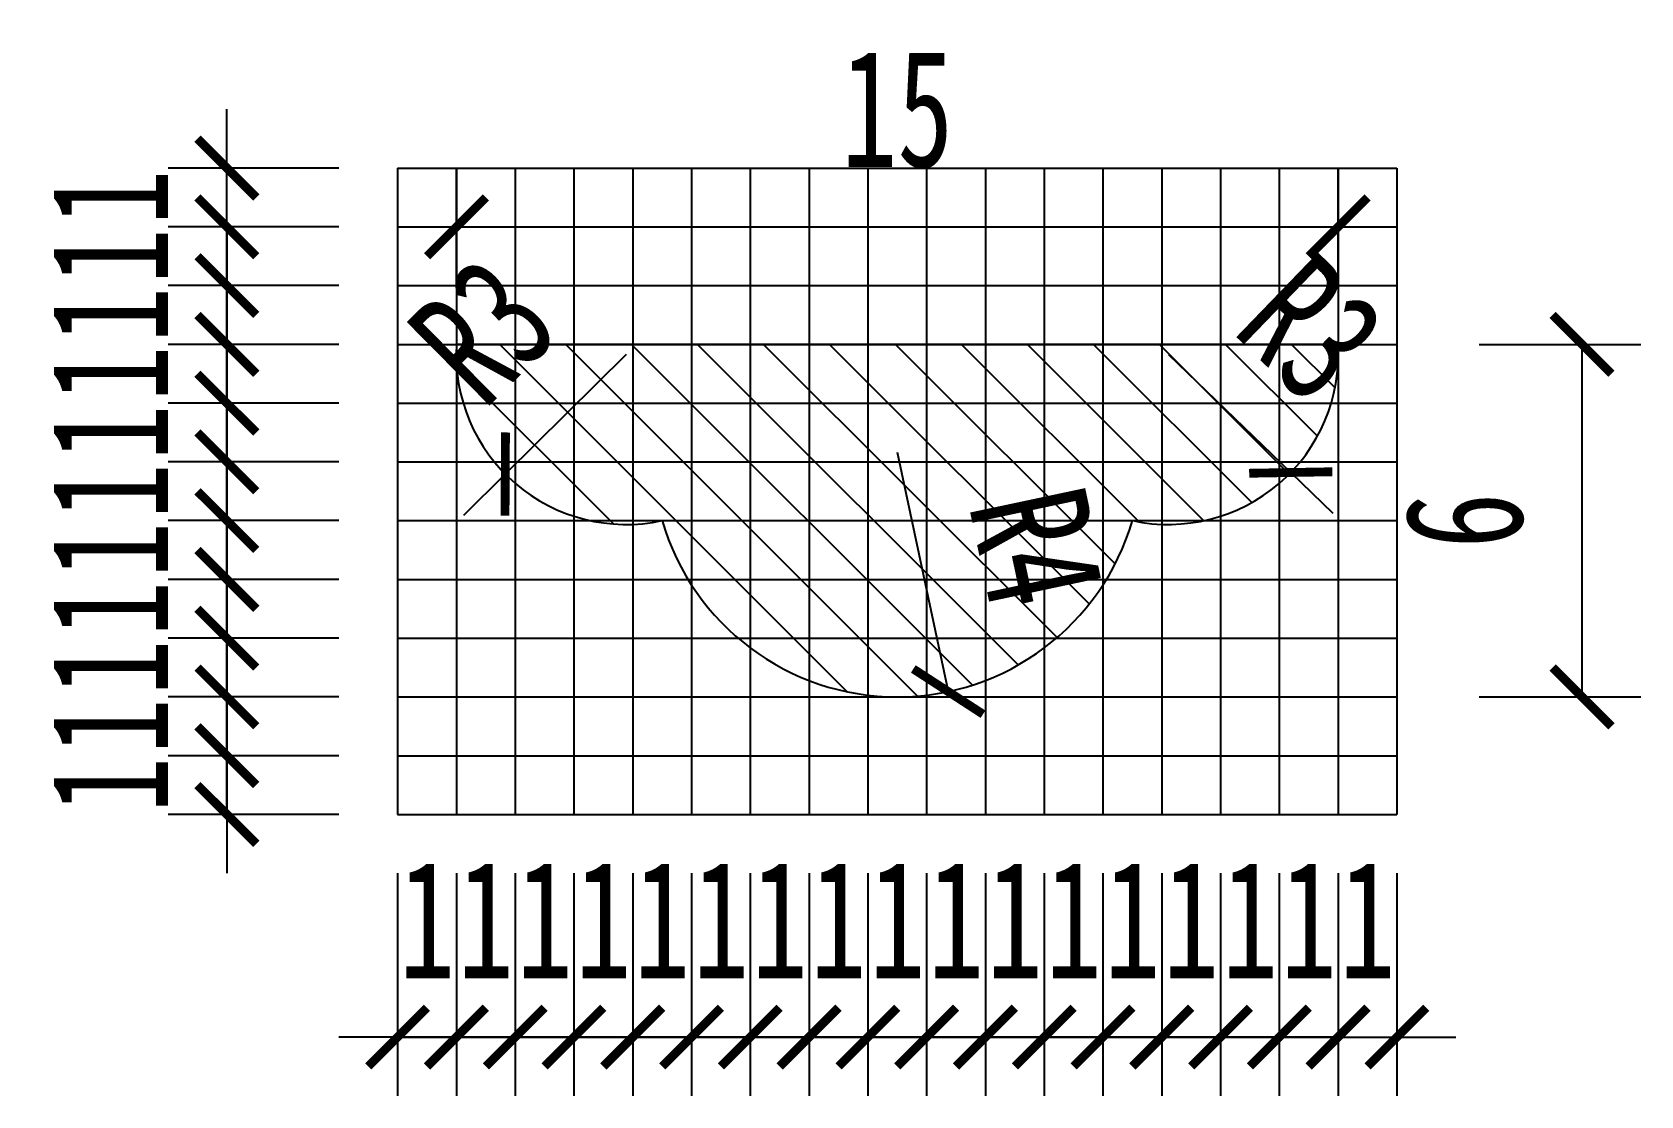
# Model space of a CAD drawing. Header units: millimetres. Extents: x 161920 to 181521, y -136232 to -127655.
# Drawn here: x 169614.11 to 169641.48, y -136220.66 to -136202.55 of the extents above; entities that cross this region are included whole.
import ezdxf

# ---------------------------------------------------------------- set-up
doc = ezdxf.new("R2010")
doc.units = ezdxf.units.MM
doc.header["$LTSCALE"] = 10
doc.header["$PDMODE"] = 3
doc.layers.add('4-Wide(立面宽线)', color=4, linetype='Continuous')
doc.layers.add('P-完成面', color=3, linetype='Continuous')
doc.styles.add('DIM', font='SimSun.ttf', dxfattribs={"width": 0.7})
doc.dimstyles.new('1', dxfattribs={"dimtxt": 2, "dimasz": 1, "dimexe": 1, "dimexo": 1, "dimgap": 1, "dimtad": 1, "dimdec": 0, "dimzin": 0, "dimdsep": 46, "dimtxsty": 'DIM', "dimblk": 'ARCHTICK', "dimcen": 0, "dimclrd": 5, "dimclre": 5, "dimclrt": 35, "dimadec": 0, "dimazin": 0, "dimtfac": 0.5, "dimtdec": 0, "dimtix": 1, "dimtmove": 2, "dimatfit": 2, "dimldrblk": 'A', "dimfxl": 0, "dimtolj": 1, "dimtzin": 0, "dimlwd": -1, "dimlwe": -1, "dimarcsym": 0})

# ---------------------------------------------------------------- blocks, each defined once
blk = doc.blocks.new('_ArchTick')
at = {"color": 0, "linetype": 'ByBlock', "const_width": 0.15}
blk.add_lwpolyline([(-0.5, -0.5), (0.5, 0.5)], dxfattribs=at)
blk = doc.blocks.new('*D409')
at = {"layer": '4-Wide(立面宽线)', "color": 5, "ltscale": 0.15}
for p, q in [((169620.332, -136216.867), (169620.332, -136220.656)), ((169621.332, -136216.867), (169621.332, -136220.656)), ((169620.332, -136219.656), (169619.332, -136219.656)), ((169620.332, -136219.656), (169621.332, -136219.656)), ((169621.332, -136219.656), (169622.332, -136219.656))]:
    blk.add_line(p, q, dxfattribs=at)
at = {"layer": 'Defpoints', "color": 0, "ltscale": 0.15}
for p in [(169620.332, -136215.867), (169621.332, -136215.867), (169621.332, -136219.656)]:
    blk.add_point(p, dxfattribs=at)
at = {"layer": '4-Wide(立面宽线)', "color": 5, "ltscale": 0.15}
blk.add_blockref('_ArchTick', (169620.332, -136219.656), dxfattribs=at)
at = {"layer": '4-Wide(立面宽线)', "color": 5, "ltscale": 0.15, "rotation": 180}
blk.add_blockref('_ArchTick', (169621.332, -136219.656), dxfattribs=at)
at = {"layer": '4-Wide(立面宽线)', "color": 35, "ltscale": 0.15, "insert": (169620.832, -136217.656), "char_height": 2, "attachment_point": 5, "style": 'DIM'}
blk.add_mtext('\\A1;1', dxfattribs=at)
blk = doc.blocks.new('A')
for p, q in [((-1.435, 1.148), (-1.09, 1.437)), ((-1.09, 1.437), (0, 0)), ((-1.435, 1.148), (-0.369, 0)), ((-0.369, 0), (-2.127, 0)), ((-1.435, -1.148), (-0.369, 0)), ((-1.09, -1.437), (0, 0)), ((-1.435, -1.148), (-1.09, -1.437))]:
    blk.add_line(p, q)
for points in [[(-1.435, 1.148), (-1.09, 1.437), (-0.369, 0), (0, 0)], [(-1.435, -1.148), (-1.09, -1.437), (-0.369, 0), (0, 0)]]:
    blk.add_solid(points)
blk = doc.blocks.new('*D410')
at = {"layer": '4-Wide(立面宽线)', "color": 5, "ltscale": 0.15}
for p, q in [((169621.332, -136216.867), (169621.332, -136220.656)), ((169622.332, -136216.867), (169622.332, -136220.656)), ((169621.332, -136219.656), (169620.332, -136219.656)), ((169621.332, -136219.656), (169622.332, -136219.656)), ((169622.332, -136219.656), (169623.332, -136219.656))]:
    blk.add_line(p, q, dxfattribs=at)
at = {"layer": 'Defpoints', "color": 0, "ltscale": 0.15}
for p in [(169621.332, -136215.867), (169622.332, -136215.867), (169622.332, -136219.656)]:
    blk.add_point(p, dxfattribs=at)
at = {"layer": '4-Wide(立面宽线)', "color": 5, "ltscale": 0.15}
blk.add_blockref('_ArchTick', (169621.332, -136219.656), dxfattribs=at)
at = {"layer": '4-Wide(立面宽线)', "color": 5, "ltscale": 0.15, "rotation": 180}
blk.add_blockref('_ArchTick', (169622.332, -136219.656), dxfattribs=at)
at = {"layer": '4-Wide(立面宽线)', "color": 35, "ltscale": 0.15, "insert": (169621.832, -136217.656), "char_height": 2, "attachment_point": 5, "style": 'DIM'}
blk.add_mtext('\\A1;1', dxfattribs=at)
blk = doc.blocks.new('*D411')
at = {"layer": '4-Wide(立面宽线)', "color": 5, "ltscale": 0.15}
for p, q in [((169622.332, -136216.867), (169622.332, -136220.656)), ((169623.332, -136216.867), (169623.332, -136220.656)), ((169622.332, -136219.656), (169621.332, -136219.656)), ((169622.332, -136219.656), (169623.332, -136219.656)), ((169623.332, -136219.656), (169624.332, -136219.656))]:
    blk.add_line(p, q, dxfattribs=at)
at = {"layer": 'Defpoints', "color": 0, "ltscale": 0.15}
for p in [(169622.332, -136215.867), (169623.332, -136215.867), (169623.332, -136219.656)]:
    blk.add_point(p, dxfattribs=at)
at = {"layer": '4-Wide(立面宽线)', "color": 5, "ltscale": 0.15}
blk.add_blockref('_ArchTick', (169622.332, -136219.656), dxfattribs=at)
at = {"layer": '4-Wide(立面宽线)', "color": 5, "ltscale": 0.15, "rotation": 180}
blk.add_blockref('_ArchTick', (169623.332, -136219.656), dxfattribs=at)
at = {"layer": '4-Wide(立面宽线)', "color": 35, "ltscale": 0.15, "insert": (169622.832, -136217.656), "char_height": 2, "attachment_point": 5, "style": 'DIM'}
blk.add_mtext('\\A1;1', dxfattribs=at)
blk = doc.blocks.new('*D412')
at = {"layer": '4-Wide(立面宽线)', "color": 5, "ltscale": 0.15}
for p, q in [((169623.332, -136216.867), (169623.332, -136220.656)), ((169624.332, -136216.867), (169624.332, -136220.656)), ((169623.332, -136219.656), (169622.332, -136219.656)), ((169623.332, -136219.656), (169624.332, -136219.656)), ((169624.332, -136219.656), (169625.332, -136219.656))]:
    blk.add_line(p, q, dxfattribs=at)
at = {"layer": 'Defpoints', "color": 0, "ltscale": 0.15}
for p in [(169623.332, -136215.867), (169624.332, -136215.867), (169624.332, -136219.656)]:
    blk.add_point(p, dxfattribs=at)
at = {"layer": '4-Wide(立面宽线)', "color": 5, "ltscale": 0.15}
blk.add_blockref('_ArchTick', (169623.332, -136219.656), dxfattribs=at)
at = {"layer": '4-Wide(立面宽线)', "color": 5, "ltscale": 0.15, "rotation": 180}
blk.add_blockref('_ArchTick', (169624.332, -136219.656), dxfattribs=at)
at = {"layer": '4-Wide(立面宽线)', "color": 35, "ltscale": 0.15, "insert": (169623.832, -136217.656), "char_height": 2, "attachment_point": 5, "style": 'DIM'}
blk.add_mtext('\\A1;1', dxfattribs=at)
blk = doc.blocks.new('*D413')
at = {"layer": '4-Wide(立面宽线)', "color": 5, "ltscale": 0.15}
for p, q in [((169624.332, -136216.867), (169624.332, -136220.656)), ((169625.332, -136216.867), (169625.332, -136220.656)), ((169624.332, -136219.656), (169623.332, -136219.656)), ((169624.332, -136219.656), (169625.332, -136219.656)), ((169625.332, -136219.656), (169626.332, -136219.656))]:
    blk.add_line(p, q, dxfattribs=at)
at = {"layer": 'Defpoints', "color": 0, "ltscale": 0.15}
for p in [(169624.332, -136215.867), (169625.332, -136215.867), (169625.332, -136219.656)]:
    blk.add_point(p, dxfattribs=at)
at = {"layer": '4-Wide(立面宽线)', "color": 5, "ltscale": 0.15}
blk.add_blockref('_ArchTick', (169624.332, -136219.656), dxfattribs=at)
at = {"layer": '4-Wide(立面宽线)', "color": 5, "ltscale": 0.15, "rotation": 180}
blk.add_blockref('_ArchTick', (169625.332, -136219.656), dxfattribs=at)
at = {"layer": '4-Wide(立面宽线)', "color": 35, "ltscale": 0.15, "insert": (169624.832, -136217.656), "char_height": 2, "attachment_point": 5, "style": 'DIM'}
blk.add_mtext('\\A1;1', dxfattribs=at)
blk = doc.blocks.new('*D414')
at = {"layer": '4-Wide(立面宽线)', "color": 5, "ltscale": 0.15}
for p, q in [((169625.332, -136216.867), (169625.332, -136220.656)), ((169626.332, -136216.867), (169626.332, -136220.656)), ((169625.332, -136219.656), (169624.332, -136219.656)), ((169625.332, -136219.656), (169626.332, -136219.656)), ((169626.332, -136219.656), (169627.332, -136219.656))]:
    blk.add_line(p, q, dxfattribs=at)
at = {"layer": 'Defpoints', "color": 0, "ltscale": 0.15}
for p in [(169625.332, -136215.867), (169626.332, -136215.867), (169626.332, -136219.656)]:
    blk.add_point(p, dxfattribs=at)
at = {"layer": '4-Wide(立面宽线)', "color": 5, "ltscale": 0.15}
blk.add_blockref('_ArchTick', (169625.332, -136219.656), dxfattribs=at)
at = {"layer": '4-Wide(立面宽线)', "color": 5, "ltscale": 0.15, "rotation": 180}
blk.add_blockref('_ArchTick', (169626.332, -136219.656), dxfattribs=at)
at = {"layer": '4-Wide(立面宽线)', "color": 35, "ltscale": 0.15, "insert": (169625.832, -136217.656), "char_height": 2, "attachment_point": 5, "style": 'DIM'}
blk.add_mtext('\\A1;1', dxfattribs=at)
blk = doc.blocks.new('*D415')
at = {"layer": '4-Wide(立面宽线)', "color": 5, "ltscale": 0.15}
for p, q in [((169626.332, -136216.867), (169626.332, -136220.656)), ((169627.332, -136216.867), (169627.332, -136220.656)), ((169626.332, -136219.656), (169625.332, -136219.656)), ((169626.332, -136219.656), (169627.332, -136219.656)), ((169627.332, -136219.656), (169628.332, -136219.656))]:
    blk.add_line(p, q, dxfattribs=at)
at = {"layer": 'Defpoints', "color": 0, "ltscale": 0.15}
for p in [(169626.332, -136215.867), (169627.332, -136215.867), (169627.332, -136219.656)]:
    blk.add_point(p, dxfattribs=at)
at = {"layer": '4-Wide(立面宽线)', "color": 5, "ltscale": 0.15}
blk.add_blockref('_ArchTick', (169626.332, -136219.656), dxfattribs=at)
at = {"layer": '4-Wide(立面宽线)', "color": 5, "ltscale": 0.15, "rotation": 180}
blk.add_blockref('_ArchTick', (169627.332, -136219.656), dxfattribs=at)
at = {"layer": '4-Wide(立面宽线)', "color": 35, "ltscale": 0.15, "insert": (169626.832, -136217.656), "char_height": 2, "attachment_point": 5, "style": 'DIM'}
blk.add_mtext('\\A1;1', dxfattribs=at)
blk = doc.blocks.new('*D416')
at = {"layer": '4-Wide(立面宽线)', "color": 5, "ltscale": 0.15}
for p, q in [((169627.332, -136216.867), (169627.332, -136220.656)), ((169628.332, -136216.867), (169628.332, -136220.656)), ((169627.332, -136219.656), (169626.332, -136219.656)), ((169627.332, -136219.656), (169628.332, -136219.656)), ((169628.332, -136219.656), (169629.332, -136219.656))]:
    blk.add_line(p, q, dxfattribs=at)
at = {"layer": 'Defpoints', "color": 0, "ltscale": 0.15}
for p in [(169627.332, -136215.867), (169628.332, -136215.867), (169628.332, -136219.656)]:
    blk.add_point(p, dxfattribs=at)
at = {"layer": '4-Wide(立面宽线)', "color": 5, "ltscale": 0.15}
blk.add_blockref('_ArchTick', (169627.332, -136219.656), dxfattribs=at)
at = {"layer": '4-Wide(立面宽线)', "color": 5, "ltscale": 0.15, "rotation": 180}
blk.add_blockref('_ArchTick', (169628.332, -136219.656), dxfattribs=at)
at = {"layer": '4-Wide(立面宽线)', "color": 35, "ltscale": 0.15, "insert": (169627.832, -136217.656), "char_height": 2, "attachment_point": 5, "style": 'DIM'}
blk.add_mtext('\\A1;1', dxfattribs=at)
blk = doc.blocks.new('*D417')
at = {"layer": '4-Wide(立面宽线)', "color": 5, "ltscale": 0.15}
for p, q in [((169628.332, -136216.867), (169628.332, -136220.656)), ((169629.332, -136216.867), (169629.332, -136220.656)), ((169628.332, -136219.656), (169627.332, -136219.656)), ((169628.332, -136219.656), (169629.332, -136219.656)), ((169629.332, -136219.656), (169630.332, -136219.656))]:
    blk.add_line(p, q, dxfattribs=at)
at = {"layer": 'Defpoints', "color": 0, "ltscale": 0.15}
for p in [(169628.332, -136215.867), (169629.332, -136215.867), (169629.332, -136219.656)]:
    blk.add_point(p, dxfattribs=at)
at = {"layer": '4-Wide(立面宽线)', "color": 5, "ltscale": 0.15}
blk.add_blockref('_ArchTick', (169628.332, -136219.656), dxfattribs=at)
at = {"layer": '4-Wide(立面宽线)', "color": 5, "ltscale": 0.15, "rotation": 180}
blk.add_blockref('_ArchTick', (169629.332, -136219.656), dxfattribs=at)
at = {"layer": '4-Wide(立面宽线)', "color": 35, "ltscale": 0.15, "insert": (169628.832, -136217.656), "char_height": 2, "attachment_point": 5, "style": 'DIM'}
blk.add_mtext('\\A1;1', dxfattribs=at)
blk = doc.blocks.new('*D418')
at = {"layer": '4-Wide(立面宽线)', "color": 5, "ltscale": 0.15}
for p, q in [((169629.332, -136216.867), (169629.332, -136220.656)), ((169630.332, -136216.867), (169630.332, -136220.656)), ((169629.332, -136219.656), (169628.332, -136219.656)), ((169629.332, -136219.656), (169630.332, -136219.656)), ((169630.332, -136219.656), (169631.332, -136219.656))]:
    blk.add_line(p, q, dxfattribs=at)
at = {"layer": 'Defpoints', "color": 0, "ltscale": 0.15}
for p in [(169629.332, -136215.867), (169630.332, -136215.867), (169630.332, -136219.656)]:
    blk.add_point(p, dxfattribs=at)
at = {"layer": '4-Wide(立面宽线)', "color": 5, "ltscale": 0.15}
blk.add_blockref('_ArchTick', (169629.332, -136219.656), dxfattribs=at)
at = {"layer": '4-Wide(立面宽线)', "color": 5, "ltscale": 0.15, "rotation": 180}
blk.add_blockref('_ArchTick', (169630.332, -136219.656), dxfattribs=at)
at = {"layer": '4-Wide(立面宽线)', "color": 35, "ltscale": 0.15, "insert": (169629.832, -136217.656), "char_height": 2, "attachment_point": 5, "style": 'DIM'}
blk.add_mtext('\\A1;1', dxfattribs=at)
blk = doc.blocks.new('*D419')
at = {"layer": '4-Wide(立面宽线)', "color": 5, "ltscale": 0.15}
for p, q in [((169630.332, -136216.867), (169630.332, -136220.656)), ((169631.332, -136216.867), (169631.332, -136220.656)), ((169630.332, -136219.656), (169629.332, -136219.656)), ((169630.332, -136219.656), (169631.332, -136219.656)), ((169631.332, -136219.656), (169632.332, -136219.656))]:
    blk.add_line(p, q, dxfattribs=at)
at = {"layer": 'Defpoints', "color": 0, "ltscale": 0.15}
for p in [(169630.332, -136215.867), (169631.332, -136215.867), (169631.332, -136219.656)]:
    blk.add_point(p, dxfattribs=at)
at = {"layer": '4-Wide(立面宽线)', "color": 5, "ltscale": 0.15}
blk.add_blockref('_ArchTick', (169630.332, -136219.656), dxfattribs=at)
at = {"layer": '4-Wide(立面宽线)', "color": 5, "ltscale": 0.15, "rotation": 180}
blk.add_blockref('_ArchTick', (169631.332, -136219.656), dxfattribs=at)
at = {"layer": '4-Wide(立面宽线)', "color": 35, "ltscale": 0.15, "insert": (169630.832, -136217.656), "char_height": 2, "attachment_point": 5, "style": 'DIM'}
blk.add_mtext('\\A1;1', dxfattribs=at)
blk = doc.blocks.new('*D420')
at = {"layer": '4-Wide(立面宽线)', "color": 5, "ltscale": 0.15}
for p, q in [((169631.332, -136216.867), (169631.332, -136220.656)), ((169632.332, -136216.867), (169632.332, -136220.656)), ((169631.332, -136219.656), (169630.332, -136219.656)), ((169631.332, -136219.656), (169632.332, -136219.656)), ((169632.332, -136219.656), (169633.332, -136219.656))]:
    blk.add_line(p, q, dxfattribs=at)
at = {"layer": 'Defpoints', "color": 0, "ltscale": 0.15}
for p in [(169631.332, -136215.867), (169632.332, -136215.867), (169632.332, -136219.656)]:
    blk.add_point(p, dxfattribs=at)
at = {"layer": '4-Wide(立面宽线)', "color": 5, "ltscale": 0.15}
blk.add_blockref('_ArchTick', (169631.332, -136219.656), dxfattribs=at)
at = {"layer": '4-Wide(立面宽线)', "color": 5, "ltscale": 0.15, "rotation": 180}
blk.add_blockref('_ArchTick', (169632.332, -136219.656), dxfattribs=at)
at = {"layer": '4-Wide(立面宽线)', "color": 35, "ltscale": 0.15, "insert": (169631.832, -136217.656), "char_height": 2, "attachment_point": 5, "style": 'DIM'}
blk.add_mtext('\\A1;1', dxfattribs=at)
blk = doc.blocks.new('*D421')
at = {"layer": '4-Wide(立面宽线)', "color": 5, "ltscale": 0.15}
for p, q in [((169632.332, -136216.867), (169632.332, -136220.656)), ((169633.332, -136216.867), (169633.332, -136220.656)), ((169632.332, -136219.656), (169631.332, -136219.656)), ((169632.332, -136219.656), (169633.332, -136219.656)), ((169633.332, -136219.656), (169634.332, -136219.656))]:
    blk.add_line(p, q, dxfattribs=at)
at = {"layer": 'Defpoints', "color": 0, "ltscale": 0.15}
for p in [(169632.332, -136215.867), (169633.332, -136215.867), (169633.332, -136219.656)]:
    blk.add_point(p, dxfattribs=at)
at = {"layer": '4-Wide(立面宽线)', "color": 5, "ltscale": 0.15}
blk.add_blockref('_ArchTick', (169632.332, -136219.656), dxfattribs=at)
at = {"layer": '4-Wide(立面宽线)', "color": 5, "ltscale": 0.15, "rotation": 180}
blk.add_blockref('_ArchTick', (169633.332, -136219.656), dxfattribs=at)
at = {"layer": '4-Wide(立面宽线)', "color": 35, "ltscale": 0.15, "insert": (169632.832, -136217.656), "char_height": 2, "attachment_point": 5, "style": 'DIM'}
blk.add_mtext('\\A1;1', dxfattribs=at)
blk = doc.blocks.new('*D422')
at = {"layer": '4-Wide(立面宽线)', "color": 5, "ltscale": 0.15}
for p, q in [((169633.332, -136216.867), (169633.332, -136220.656)), ((169634.332, -136216.867), (169634.332, -136220.656)), ((169633.332, -136219.656), (169632.332, -136219.656)), ((169633.332, -136219.656), (169634.332, -136219.656)), ((169634.332, -136219.656), (169635.332, -136219.656))]:
    blk.add_line(p, q, dxfattribs=at)
at = {"layer": 'Defpoints', "color": 0, "ltscale": 0.15}
for p in [(169633.332, -136215.867), (169634.332, -136215.867), (169634.332, -136219.656)]:
    blk.add_point(p, dxfattribs=at)
at = {"layer": '4-Wide(立面宽线)', "color": 5, "ltscale": 0.15}
blk.add_blockref('_ArchTick', (169633.332, -136219.656), dxfattribs=at)
at = {"layer": '4-Wide(立面宽线)', "color": 5, "ltscale": 0.15, "rotation": 180}
blk.add_blockref('_ArchTick', (169634.332, -136219.656), dxfattribs=at)
at = {"layer": '4-Wide(立面宽线)', "color": 35, "ltscale": 0.15, "insert": (169633.832, -136217.656), "char_height": 2, "attachment_point": 5, "style": 'DIM'}
blk.add_mtext('\\A1;1', dxfattribs=at)
blk = doc.blocks.new('*D423')
at = {"layer": '4-Wide(立面宽线)', "color": 5, "ltscale": 0.15}
for p, q in [((169634.332, -136216.867), (169634.332, -136220.656)), ((169635.332, -136216.867), (169635.332, -136220.656)), ((169634.332, -136219.656), (169633.332, -136219.656)), ((169634.332, -136219.656), (169635.332, -136219.656)), ((169635.332, -136219.656), (169636.332, -136219.656))]:
    blk.add_line(p, q, dxfattribs=at)
at = {"layer": 'Defpoints', "color": 0, "ltscale": 0.15}
for p in [(169634.332, -136215.867), (169635.332, -136215.867), (169635.332, -136219.656)]:
    blk.add_point(p, dxfattribs=at)
at = {"layer": '4-Wide(立面宽线)', "color": 5, "ltscale": 0.15}
blk.add_blockref('_ArchTick', (169634.332, -136219.656), dxfattribs=at)
at = {"layer": '4-Wide(立面宽线)', "color": 5, "ltscale": 0.15, "rotation": 180}
blk.add_blockref('_ArchTick', (169635.332, -136219.656), dxfattribs=at)
at = {"layer": '4-Wide(立面宽线)', "color": 35, "ltscale": 0.15, "insert": (169634.832, -136217.656), "char_height": 2, "attachment_point": 5, "style": 'DIM'}
blk.add_mtext('\\A1;1', dxfattribs=at)
blk = doc.blocks.new('*D424')
at = {"layer": '4-Wide(立面宽线)', "color": 5, "ltscale": 0.15}
for p, q in [((169635.332, -136216.867), (169635.332, -136220.656)), ((169636.332, -136216.867), (169636.332, -136220.656)), ((169635.332, -136219.656), (169634.332, -136219.656)), ((169635.332, -136219.656), (169636.332, -136219.656)), ((169636.332, -136219.656), (169637.332, -136219.656))]:
    blk.add_line(p, q, dxfattribs=at)
at = {"layer": 'Defpoints', "color": 0, "ltscale": 0.15}
for p in [(169635.332, -136215.867), (169636.332, -136215.867), (169636.332, -136219.656)]:
    blk.add_point(p, dxfattribs=at)
at = {"layer": '4-Wide(立面宽线)', "color": 5, "ltscale": 0.15}
blk.add_blockref('_ArchTick', (169635.332, -136219.656), dxfattribs=at)
at = {"layer": '4-Wide(立面宽线)', "color": 5, "ltscale": 0.15, "rotation": 180}
blk.add_blockref('_ArchTick', (169636.332, -136219.656), dxfattribs=at)
at = {"layer": '4-Wide(立面宽线)', "color": 35, "ltscale": 0.15, "insert": (169635.832, -136217.656), "char_height": 2, "attachment_point": 5, "style": 'DIM'}
blk.add_mtext('\\A1;1', dxfattribs=at)
blk = doc.blocks.new('*D425')
at = {"layer": '4-Wide(立面宽线)', "color": 5, "ltscale": 0.15}
for p, q in [((169636.332, -136216.867), (169636.332, -136220.656)), ((169637.332, -136216.867), (169637.332, -136220.656)), ((169636.332, -136219.656), (169635.332, -136219.656)), ((169636.332, -136219.656), (169637.332, -136219.656)), ((169637.332, -136219.656), (169638.332, -136219.656))]:
    blk.add_line(p, q, dxfattribs=at)
at = {"layer": 'Defpoints', "color": 0, "ltscale": 0.15}
for p in [(169636.332, -136215.867), (169637.332, -136215.867), (169637.332, -136219.656)]:
    blk.add_point(p, dxfattribs=at)
at = {"layer": '4-Wide(立面宽线)', "color": 5, "ltscale": 0.15}
blk.add_blockref('_ArchTick', (169636.332, -136219.656), dxfattribs=at)
at = {"layer": '4-Wide(立面宽线)', "color": 5, "ltscale": 0.15, "rotation": 180}
blk.add_blockref('_ArchTick', (169637.332, -136219.656), dxfattribs=at)
at = {"layer": '4-Wide(立面宽线)', "color": 35, "ltscale": 0.15, "insert": (169636.832, -136217.656), "char_height": 2, "attachment_point": 5, "style": 'DIM'}
blk.add_mtext('\\A1;1', dxfattribs=at)
blk = doc.blocks.new('*D426')
at = {"layer": '4-Wide(立面宽线)', "color": 5, "ltscale": 0.15}
for p, q in [((169617.427, -136214.867), (169617.427, -136213.867)), ((169619.332, -136214.867), (169616.427, -136214.867)), ((169617.427, -136215.867), (169617.427, -136214.867)), ((169619.332, -136215.867), (169616.427, -136215.867)), ((169617.427, -136215.867), (169617.427, -136216.867))]:
    blk.add_line(p, q, dxfattribs=at)
at = {"layer": 'Defpoints', "color": 0, "ltscale": 0.15}
for p in [(169617.427, -136214.867), (169620.332, -136214.867), (169620.332, -136215.867)]:
    blk.add_point(p, dxfattribs=at)
at = {"layer": '4-Wide(立面宽线)', "color": 5, "ltscale": 0.15}
for p, rotation in [((169617.427, -136214.867), 270), ((169617.427, -136215.867), 90)]:
    blk.add_blockref('_ArchTick', p, dxfattribs=dict(at, rotation=rotation))
at = {"layer": '4-Wide(立面宽线)', "color": 35, "ltscale": 0.15, "insert": (169615.427, -136215.367), "char_height": 2, "attachment_point": 5, "rotation": 90, "style": 'DIM'}
blk.add_mtext('\\A1;1', dxfattribs=at)
blk = doc.blocks.new('*D427')
at = {"layer": '4-Wide(立面宽线)', "color": 5, "ltscale": 0.15}
for p, q in [((169617.427, -136213.867), (169617.427, -136212.867)), ((169619.332, -136213.867), (169616.427, -136213.867)), ((169617.427, -136214.867), (169617.427, -136213.867)), ((169619.332, -136214.867), (169616.427, -136214.867)), ((169617.427, -136214.867), (169617.427, -136215.867))]:
    blk.add_line(p, q, dxfattribs=at)
at = {"layer": 'Defpoints', "color": 0, "ltscale": 0.15}
for p in [(169617.427, -136213.867), (169620.332, -136213.867), (169620.332, -136214.867)]:
    blk.add_point(p, dxfattribs=at)
at = {"layer": '4-Wide(立面宽线)', "color": 5, "ltscale": 0.15}
for p, rotation in [((169617.427, -136213.867), 270), ((169617.427, -136214.867), 90)]:
    blk.add_blockref('_ArchTick', p, dxfattribs=dict(at, rotation=rotation))
at = {"layer": '4-Wide(立面宽线)', "color": 35, "ltscale": 0.15, "insert": (169615.427, -136214.367), "char_height": 2, "attachment_point": 5, "rotation": 90, "style": 'DIM'}
blk.add_mtext('\\A1;1', dxfattribs=at)
blk = doc.blocks.new('*D428')
at = {"layer": '4-Wide(立面宽线)', "color": 5, "ltscale": 0.15}
for p, q in [((169617.427, -136212.867), (169617.427, -136211.867)), ((169619.332, -136212.867), (169616.427, -136212.867)), ((169617.427, -136213.867), (169617.427, -136212.867)), ((169619.332, -136213.867), (169616.427, -136213.867)), ((169617.427, -136213.867), (169617.427, -136214.867))]:
    blk.add_line(p, q, dxfattribs=at)
at = {"layer": 'Defpoints', "color": 0, "ltscale": 0.15}
for p in [(169617.427, -136212.867), (169620.332, -136212.867), (169620.332, -136213.867)]:
    blk.add_point(p, dxfattribs=at)
at = {"layer": '4-Wide(立面宽线)', "color": 5, "ltscale": 0.15}
for p, rotation in [((169617.427, -136212.867), 270), ((169617.427, -136213.867), 90)]:
    blk.add_blockref('_ArchTick', p, dxfattribs=dict(at, rotation=rotation))
at = {"layer": '4-Wide(立面宽线)', "color": 35, "ltscale": 0.15, "insert": (169615.427, -136213.367), "char_height": 2, "attachment_point": 5, "rotation": 90, "style": 'DIM'}
blk.add_mtext('\\A1;1', dxfattribs=at)
blk = doc.blocks.new('*D429')
at = {"layer": '4-Wide(立面宽线)', "color": 5, "ltscale": 0.15}
for p, q in [((169617.427, -136211.867), (169617.427, -136210.867)), ((169619.332, -136211.867), (169616.427, -136211.867)), ((169617.427, -136212.867), (169617.427, -136211.867)), ((169619.332, -136212.867), (169616.427, -136212.867)), ((169617.427, -136212.867), (169617.427, -136213.867))]:
    blk.add_line(p, q, dxfattribs=at)
at = {"layer": 'Defpoints', "color": 0, "ltscale": 0.15}
for p in [(169617.427, -136211.867), (169620.332, -136211.867), (169620.332, -136212.867)]:
    blk.add_point(p, dxfattribs=at)
at = {"layer": '4-Wide(立面宽线)', "color": 5, "ltscale": 0.15}
for p, rotation in [((169617.427, -136211.867), 270), ((169617.427, -136212.867), 90)]:
    blk.add_blockref('_ArchTick', p, dxfattribs=dict(at, rotation=rotation))
at = {"layer": '4-Wide(立面宽线)', "color": 35, "ltscale": 0.15, "insert": (169615.427, -136212.367), "char_height": 2, "attachment_point": 5, "rotation": 90, "style": 'DIM'}
blk.add_mtext('\\A1;1', dxfattribs=at)
blk = doc.blocks.new('*D430')
at = {"layer": '4-Wide(立面宽线)', "color": 5, "ltscale": 0.15}
for p, q in [((169617.427, -136210.867), (169617.427, -136209.867)), ((169619.332, -136210.867), (169616.427, -136210.867)), ((169617.427, -136211.867), (169617.427, -136210.867)), ((169619.332, -136211.867), (169616.427, -136211.867)), ((169617.427, -136211.867), (169617.427, -136212.867))]:
    blk.add_line(p, q, dxfattribs=at)
at = {"layer": 'Defpoints', "color": 0, "ltscale": 0.15}
for p in [(169617.427, -136210.867), (169620.332, -136210.867), (169620.332, -136211.867)]:
    blk.add_point(p, dxfattribs=at)
at = {"layer": '4-Wide(立面宽线)', "color": 5, "ltscale": 0.15}
for p, rotation in [((169617.427, -136210.867), 270), ((169617.427, -136211.867), 90)]:
    blk.add_blockref('_ArchTick', p, dxfattribs=dict(at, rotation=rotation))
at = {"layer": '4-Wide(立面宽线)', "color": 35, "ltscale": 0.15, "insert": (169615.427, -136211.367), "char_height": 2, "attachment_point": 5, "rotation": 90, "style": 'DIM'}
blk.add_mtext('\\A1;1', dxfattribs=at)
blk = doc.blocks.new('*D431')
at = {"layer": '4-Wide(立面宽线)', "color": 5, "ltscale": 0.15}
for p, q in [((169617.427, -136209.867), (169617.427, -136208.867)), ((169619.332, -136209.867), (169616.427, -136209.867)), ((169617.427, -136210.867), (169617.427, -136209.867)), ((169619.332, -136210.867), (169616.427, -136210.867)), ((169617.427, -136210.867), (169617.427, -136211.867))]:
    blk.add_line(p, q, dxfattribs=at)
at = {"layer": 'Defpoints', "color": 0, "ltscale": 0.15}
for p in [(169617.427, -136209.867), (169620.332, -136209.867), (169620.332, -136210.867)]:
    blk.add_point(p, dxfattribs=at)
at = {"layer": '4-Wide(立面宽线)', "color": 5, "ltscale": 0.15}
for p, rotation in [((169617.427, -136209.867), 270), ((169617.427, -136210.867), 90)]:
    blk.add_blockref('_ArchTick', p, dxfattribs=dict(at, rotation=rotation))
at = {"layer": '4-Wide(立面宽线)', "color": 35, "ltscale": 0.15, "insert": (169615.427, -136210.367), "char_height": 2, "attachment_point": 5, "rotation": 90, "style": 'DIM'}
blk.add_mtext('\\A1;1', dxfattribs=at)
blk = doc.blocks.new('*D432')
at = {"layer": '4-Wide(立面宽线)', "color": 5, "ltscale": 0.15}
for p, q in [((169617.427, -136208.867), (169617.427, -136207.867)), ((169619.332, -136208.867), (169616.427, -136208.867)), ((169617.427, -136209.867), (169617.427, -136208.867)), ((169619.332, -136209.867), (169616.427, -136209.867)), ((169617.427, -136209.867), (169617.427, -136210.867))]:
    blk.add_line(p, q, dxfattribs=at)
at = {"layer": 'Defpoints', "color": 0, "ltscale": 0.15}
for p in [(169617.427, -136208.867), (169620.332, -136208.867), (169620.332, -136209.867)]:
    blk.add_point(p, dxfattribs=at)
at = {"layer": '4-Wide(立面宽线)', "color": 5, "ltscale": 0.15}
for p, rotation in [((169617.427, -136208.867), 270), ((169617.427, -136209.867), 90)]:
    blk.add_blockref('_ArchTick', p, dxfattribs=dict(at, rotation=rotation))
at = {"layer": '4-Wide(立面宽线)', "color": 35, "ltscale": 0.15, "insert": (169615.427, -136209.367), "char_height": 2, "attachment_point": 5, "rotation": 90, "style": 'DIM'}
blk.add_mtext('\\A1;1', dxfattribs=at)
blk = doc.blocks.new('*D433')
at = {"layer": '4-Wide(立面宽线)', "color": 5, "ltscale": 0.15}
for p, q in [((169617.427, -136207.867), (169617.427, -136206.867)), ((169619.332, -136207.867), (169616.427, -136207.867)), ((169617.427, -136208.867), (169617.427, -136207.867)), ((169619.332, -136208.867), (169616.427, -136208.867)), ((169617.427, -136208.867), (169617.427, -136209.867))]:
    blk.add_line(p, q, dxfattribs=at)
at = {"layer": 'Defpoints', "color": 0, "ltscale": 0.15}
for p in [(169617.427, -136207.867), (169620.332, -136207.867), (169620.332, -136208.867)]:
    blk.add_point(p, dxfattribs=at)
at = {"layer": '4-Wide(立面宽线)', "color": 5, "ltscale": 0.15}
for p, rotation in [((169617.427, -136207.867), 270), ((169617.427, -136208.867), 90)]:
    blk.add_blockref('_ArchTick', p, dxfattribs=dict(at, rotation=rotation))
at = {"layer": '4-Wide(立面宽线)', "color": 35, "ltscale": 0.15, "insert": (169615.427, -136208.367), "char_height": 2, "attachment_point": 5, "rotation": 90, "style": 'DIM'}
blk.add_mtext('\\A1;1', dxfattribs=at)
blk = doc.blocks.new('*D434')
at = {"layer": '4-Wide(立面宽线)', "color": 5, "ltscale": 0.15}
for p, q in [((169617.427, -136206.867), (169617.427, -136205.867)), ((169619.332, -136206.867), (169616.427, -136206.867)), ((169617.427, -136207.867), (169617.427, -136206.867)), ((169619.332, -136207.867), (169616.427, -136207.867)), ((169617.427, -136207.867), (169617.427, -136208.867))]:
    blk.add_line(p, q, dxfattribs=at)
at = {"layer": 'Defpoints', "color": 0, "ltscale": 0.15}
for p in [(169617.427, -136206.867), (169620.332, -136206.867), (169620.332, -136207.867)]:
    blk.add_point(p, dxfattribs=at)
at = {"layer": '4-Wide(立面宽线)', "color": 5, "ltscale": 0.15}
for p, rotation in [((169617.427, -136206.867), 270), ((169617.427, -136207.867), 90)]:
    blk.add_blockref('_ArchTick', p, dxfattribs=dict(at, rotation=rotation))
at = {"layer": '4-Wide(立面宽线)', "color": 35, "ltscale": 0.15, "insert": (169615.427, -136207.367), "char_height": 2, "attachment_point": 5, "rotation": 90, "style": 'DIM'}
blk.add_mtext('\\A1;1', dxfattribs=at)
blk = doc.blocks.new('*D435')
at = {"layer": '4-Wide(立面宽线)', "color": 5, "ltscale": 0.15}
for p, q in [((169617.427, -136205.867), (169617.427, -136204.867)), ((169619.332, -136205.867), (169616.427, -136205.867)), ((169617.427, -136206.867), (169617.427, -136205.867)), ((169619.332, -136206.867), (169616.427, -136206.867)), ((169617.427, -136206.867), (169617.427, -136207.867))]:
    blk.add_line(p, q, dxfattribs=at)
at = {"layer": 'Defpoints', "color": 0, "ltscale": 0.15}
for p in [(169617.427, -136205.867), (169620.332, -136205.867), (169620.332, -136206.867)]:
    blk.add_point(p, dxfattribs=at)
at = {"layer": '4-Wide(立面宽线)', "color": 5, "ltscale": 0.15}
for p, rotation in [((169617.427, -136205.867), 270), ((169617.427, -136206.867), 90)]:
    blk.add_blockref('_ArchTick', p, dxfattribs=dict(at, rotation=rotation))
at = {"layer": '4-Wide(立面宽线)', "color": 35, "ltscale": 0.15, "insert": (169615.427, -136206.367), "char_height": 2, "attachment_point": 5, "rotation": 90, "style": 'DIM'}
blk.add_mtext('\\A1;1', dxfattribs=at)
blk = doc.blocks.new('*D436')
at = {"layer": '4-Wide(立面宽线)', "color": 5, "ltscale": 0.15}
for p, q in [((169617.427, -136204.867), (169617.427, -136203.867)), ((169619.332, -136204.867), (169616.427, -136204.867)), ((169617.427, -136205.867), (169617.427, -136204.867)), ((169619.332, -136205.867), (169616.427, -136205.867)), ((169617.427, -136205.867), (169617.427, -136206.867))]:
    blk.add_line(p, q, dxfattribs=at)
at = {"layer": 'Defpoints', "color": 0, "ltscale": 0.15}
for p in [(169617.427, -136204.867), (169620.332, -136204.867), (169620.332, -136205.867)]:
    blk.add_point(p, dxfattribs=at)
at = {"layer": '4-Wide(立面宽线)', "color": 5, "ltscale": 0.15}
for p, rotation in [((169617.427, -136204.867), 270), ((169617.427, -136205.867), 90)]:
    blk.add_blockref('_ArchTick', p, dxfattribs=dict(at, rotation=rotation))
at = {"layer": '4-Wide(立面宽线)', "color": 35, "ltscale": 0.15, "insert": (169615.427, -136205.367), "char_height": 2, "attachment_point": 5, "rotation": 90, "style": 'DIM'}
blk.add_mtext('\\A1;1', dxfattribs=at)
blk = doc.blocks.new('*D437')
at = {"layer": '4-Wide(立面宽线)', "color": 5, "ltscale": 0.15}
for p, q in [((169621.332, -136206.867), (169621.332, -136204.867)), ((169636.332, -136206.867), (169636.332, -136204.867)), ((169621.332, -136205.867), (169636.332, -136205.867))]:
    blk.add_line(p, q, dxfattribs=at)
at = {"layer": 'Defpoints', "color": 0, "ltscale": 0.15}
for p in [(169636.332, -136205.867), (169621.332, -136207.867), (169636.332, -136207.867)]:
    blk.add_point(p, dxfattribs=at)
at = {"layer": '4-Wide(立面宽线)', "color": 5, "ltscale": 0.15, "rotation": 180}
blk.add_blockref('_ArchTick', (169621.332, -136205.867), dxfattribs=at)
at = {"layer": '4-Wide(立面宽线)', "color": 5, "ltscale": 0.15}
blk.add_blockref('_ArchTick', (169636.332, -136205.867), dxfattribs=at)
at = {"layer": '4-Wide(立面宽线)', "color": 35, "ltscale": 0.15, "insert": (169628.832, -136203.867), "char_height": 2, "attachment_point": 5, "style": 'DIM'}
blk.add_mtext('\\A1;15', dxfattribs=at)
blk = doc.blocks.new('*D438')
at = {"layer": '4-Wide(立面宽线)', "color": 5, "ltscale": 0.15}
for p, q in [((169638.732, -136207.867), (169641.482, -136207.867)), ((169640.482, -136213.867), (169640.482, -136207.867)), ((169638.732, -136213.867), (169641.482, -136213.867))]:
    blk.add_line(p, q, dxfattribs=at)
at = {"layer": 'Defpoints', "color": 0, "ltscale": 0.15}
for p in [(169637.732, -136207.867), (169640.482, -136207.867), (169637.732, -136213.867)]:
    blk.add_point(p, dxfattribs=at)
at = {"layer": '4-Wide(立面宽线)', "color": 5, "ltscale": 0.15}
for p, rotation in [((169640.482, -136207.867), 90), ((169640.482, -136213.867), 270)]:
    blk.add_blockref('_ArchTick', p, dxfattribs=dict(at, rotation=rotation))
at = {"layer": '4-Wide(立面宽线)', "color": 35, "ltscale": 0.15, "insert": (169638.482, -136210.867), "char_height": 2, "attachment_point": 5, "rotation": 90, "style": 'DIM'}
blk.add_mtext('\\A1;6', dxfattribs=at)
blk = doc.blocks.new('*D439')
at = {"layer": '4-Wide(立面宽线)', "color": 5, "ltscale": 0.15}
for p, q in [((169633.444, -136208.039), (169635.526, -136210.048)), ((169635.526, -136210.048), (169636.245, -136210.742))]:
    blk.add_line(p, q, dxfattribs=at)
at = {"layer": 'Defpoints', "color": 0, "ltscale": 0.15}
for p in [(169633.444, -136208.039), (169635.526, -136210.048)]:
    blk.add_point(p, dxfattribs=at)
at = {"layer": '4-Wide(立面宽线)', "color": 5, "ltscale": 0.15, "rotation": 136.024795204156}
blk.add_blockref('_ArchTick', (169635.526, -136210.048), dxfattribs=at)
at = {"layer": '4-Wide(立面宽线)', "color": 35, "ltscale": 0.15, "insert": (169635.873, -136207.604), "char_height": 2, "attachment_point": 5, "rotation": 316.0248, "style": 'DIM'}
blk.add_mtext('\\A1;R3', dxfattribs=at)
blk = doc.blocks.new('*D440')
at = {"layer": '4-Wide(立面宽线)', "color": 5, "ltscale": 0.15}
blk.add_line((169628.832, -136209.7), (169629.698, -136213.776), dxfattribs=at)
at = {"layer": 'Defpoints', "color": 0, "ltscale": 0.15}
for p in [(169628.832, -136209.7), (169629.698, -136213.776)]:
    blk.add_point(p, dxfattribs=at)
at = {"layer": '4-Wide(立面宽线)', "color": 5, "ltscale": 0.15, "rotation": 281.9945526431342}
blk.add_blockref('_ArchTick', (169629.698, -136213.776), dxfattribs=at)
at = {"layer": '4-Wide(立面宽线)', "color": 35, "ltscale": 0.15, "insert": (169631.221, -136211.322), "char_height": 2, "attachment_point": 5, "rotation": 281.9946, "style": 'DIM'}
blk.add_mtext('\\A1;R4', dxfattribs=at)
blk = doc.blocks.new('*D441')
at = {"layer": '4-Wide(立面宽线)', "color": 5, "ltscale": 0.15}
for p, q in [((169624.22, -136208.039), (169622.163, -136210.074)), ((169622.163, -136210.074), (169621.452, -136210.777))]:
    blk.add_line(p, q, dxfattribs=at)
at = {"layer": 'Defpoints', "color": 0, "ltscale": 0.15}
for p in [(169624.22, -136208.039), (169622.163, -136210.074)]:
    blk.add_point(p, dxfattribs=at)
at = {"layer": '4-Wide(立面宽线)', "color": 5, "ltscale": 0.15, "rotation": 44.69170821426353}
blk.add_blockref('_ArchTick', (169622.163, -136210.074), dxfattribs=at)
at = {"layer": '4-Wide(立面宽线)', "color": 35, "ltscale": 0.15, "insert": (169621.785, -136207.634), "char_height": 2, "attachment_point": 5, "rotation": 44.6917, "style": 'DIM'}
blk.add_mtext('\\A1;R3', dxfattribs=at)

msp = doc.modelspace()

# ---------------------------------------------------------------- hatches: boundary and pattern name
at = {"ltscale": 0.15}
h = msp.add_hatch(dxfattribs=at)
h.set_pattern_fill('ANSI31', color=250, scale=0.5, angle=-270, style=0)
h.set_pattern_definition([(135, (169621.3316, -136213.8665), (-0.561266, -0.561266), [])])
edge = h.paths.add_edge_path()
edge.add_arc((169633.444, -136208.039), 2.893, 257.7858, 363.4168)
edge.add_line((169636.332, -136207.867), (169621.332, -136207.867))
edge.add_arc((169624.22, -136208.039), 2.893, 176.5832, 282.2142)
edge.add_arc((169628.832, -136209.7), 4.167, 196.2602, 343.7398)

# ---------------------------------------------------------------- linework, layer by layer
at = {"layer": '4-Wide(立面宽线)', "color": 251, "ltscale": 0.15}
for p, q in [((169620.332, -136204.867), (169637.332, -136204.867)), ((169620.332, -136204.867), (169620.332, -136215.867)), ((169621.332, -136204.867), (169621.332, -136215.867)), ((169622.332, -136204.867), (169622.332, -136215.867)), ((169623.332, -136204.867), (169623.332, -136215.867)), ((169624.332, -136204.867), (169624.332, -136215.867)), ((169625.332, -136204.867), (169625.332, -136215.867)), ((169626.332, -136204.867), (169626.332, -136215.867)), ((169627.332, -136204.867), (169627.332, -136215.867)), ((169628.332, -136204.867), (169628.332, -136215.867)), ((169629.332, -136204.867), (169629.332, -136215.867)), ((169630.332, -136204.867), (169630.332, -136215.867)), ((169631.332, -136204.867), (169631.332, -136215.867)), ((169632.332, -136204.867), (169632.332, -136215.867)), ((169633.332, -136204.867), (169633.332, -136215.867)), ((169634.332, -136204.867), (169634.332, -136215.867)), ((169635.332, -136204.867), (169635.332, -136215.867)), ((169636.332, -136204.867), (169636.332, -136215.867)), ((169637.332, -136204.867), (169637.332, -136215.867)), ((169620.332, -136205.867), (169637.332, -136205.867)), ((169620.332, -136206.867), (169637.332, -136206.867)), ((169620.332, -136207.867), (169637.332, -136207.867)), ((169620.332, -136208.867), (169637.332, -136208.867)), ((169620.332, -136209.867), (169637.332, -136209.867)), ((169620.332, -136210.867), (169637.332, -136210.867)), ((169620.332, -136211.867), (169637.332, -136211.867)), ((169620.332, -136212.867), (169637.332, -136212.867)), ((169620.332, -136213.867), (169637.332, -136213.867)), ((169620.332, -136214.867), (169637.332, -136214.867)), ((169620.332, -136215.867), (169637.332, -136215.867))]:
    msp.add_line(p, q, dxfattribs=at)
at = {"layer": 'P-完成面'}
msp.add_lwpolyline([(169632.832, -136210.867, 0.496573), (169636.332, -136207.867), (169621.332, -136207.867, 0.496573), (169624.832, -136210.867, 0.75)], format="xyb", close=True, dxfattribs=at)

# ---------------------------------------------------------------- dimensions: what is measured, and where the dimension line sits
at = {"layer": '4-Wide(立面宽线)', "color": 251, "ltscale": 0.15}
for base, p1, p2, picture, middle in [((169636.332, -136205.867), (169621.332, -136207.867), (169636.332, -136207.867), '*D437', (169628.832, -136203.867)), ((169621.332, -136219.656), (169620.332, -136215.867), (169621.332, -136215.867), '*D409', (169620.832, -136217.656)), ((169622.332, -136219.656), (169621.332, -136215.867), (169622.332, -136215.867), '*D410', (169621.832, -136217.656)), ((169623.332, -136219.656), (169622.332, -136215.867), (169623.332, -136215.867), '*D411', (169622.832, -136217.656)), ((169624.332, -136219.656), (169623.332, -136215.867), (169624.332, -136215.867), '*D412', (169623.832, -136217.656)), ((169625.332, -136219.656), (169624.332, -136215.867), (169625.332, -136215.867), '*D413', (169624.832, -136217.656)), ((169626.332, -136219.656), (169625.332, -136215.867), (169626.332, -136215.867), '*D414', (169625.832, -136217.656)), ((169627.332, -136219.656), (169626.332, -136215.867), (169627.332, -136215.867), '*D415', (169626.832, -136217.656)), ((169628.332, -136219.656), (169627.332, -136215.867), (169628.332, -136215.867), '*D416', (169627.832, -136217.656)), ((169629.332, -136219.656), (169628.332, -136215.867), (169629.332, -136215.867), '*D417', (169628.832, -136217.656)), ((169630.332, -136219.656), (169629.332, -136215.867), (169630.332, -136215.867), '*D418', (169629.832, -136217.656)), ((169631.332, -136219.656), (169630.332, -136215.867), (169631.332, -136215.867), '*D419', (169630.832, -136217.656)), ((169632.332, -136219.656), (169631.332, -136215.867), (169632.332, -136215.867), '*D420', (169631.832, -136217.656)), ((169633.332, -136219.656), (169632.332, -136215.867), (169633.332, -136215.867), '*D421', (169632.832, -136217.656)), ((169634.332, -136219.656), (169633.332, -136215.867), (169634.332, -136215.867), '*D422', (169633.832, -136217.656)), ((169635.332, -136219.656), (169634.332, -136215.867), (169635.332, -136215.867), '*D423', (169634.832, -136217.656)), ((169636.332, -136219.656), (169635.332, -136215.867), (169636.332, -136215.867), '*D424', (169635.832, -136217.656)), ((169637.332, -136219.656), (169636.332, -136215.867), (169637.332, -136215.867), '*D425', (169636.832, -136217.656))]:
    dim = msp.add_linear_dim(base=base, p1=p1, p2=p2, dimstyle='1', dxfattribs=at)
    dim.commit()
    dim.dimension.update_dxf_attribs({"geometry": picture, "text_midpoint": middle})
for base, p1, p2, picture, middle in [((169617.427, -136204.867), (169620.332, -136205.867), (169620.332, -136204.867), '*D436', (169615.427, -136205.367)), ((169617.427, -136205.867), (169620.332, -136206.867), (169620.332, -136205.867), '*D435', (169615.427, -136206.367)), ((169617.427, -136206.867), (169620.332, -136207.867), (169620.332, -136206.867), '*D434', (169615.427, -136207.367)), ((169617.427, -136207.867), (169620.332, -136208.867), (169620.332, -136207.867), '*D433', (169615.427, -136208.367)), ((169640.482, -136207.867), (169637.732, -136213.867), (169637.732, -136207.867), '*D438', (169638.482, -136210.867)), ((169617.427, -136208.867), (169620.332, -136209.867), (169620.332, -136208.867), '*D432', (169615.427, -136209.367)), ((169617.427, -136209.867), (169620.332, -136210.867), (169620.332, -136209.867), '*D431', (169615.427, -136210.367)), ((169617.427, -136210.867), (169620.332, -136211.867), (169620.332, -136210.867), '*D430', (169615.427, -136211.367)), ((169617.427, -136211.867), (169620.332, -136212.867), (169620.332, -136211.867), '*D429', (169615.427, -136212.367)), ((169617.427, -136212.867), (169620.332, -136213.867), (169620.332, -136212.867), '*D428', (169615.427, -136213.367)), ((169617.427, -136213.867), (169620.332, -136214.867), (169620.332, -136213.867), '*D427', (169615.427, -136214.367)), ((169617.427, -136214.867), (169620.332, -136215.867), (169620.332, -136214.867), '*D426', (169615.427, -136215.367))]:
    dim = msp.add_linear_dim(base=base, p1=p1, p2=p2, angle=90, dimstyle='1', dxfattribs=at)
    dim.commit()
    dim.dimension.update_dxf_attribs({"geometry": picture, "text_midpoint": middle})
for center, mpoint, picture, middle in [((169624.22, -136208.039), (169622.163, -136210.074), '*D441', (169621.785, -136207.634)), ((169633.444, -136208.039), (169635.526, -136210.048), '*D439', (169635.873, -136207.604)), ((169628.832, -136209.7), (169629.698, -136213.776), '*D440', (169631.221, -136211.322))]:
    dim = msp.add_radius_dim(center=center, mpoint=mpoint, dimstyle='1', dxfattribs=at)
    dim.commit()
    dim.dimension.update_dxf_attribs({"geometry": picture, "text_midpoint": middle})

doc.saveas('drawing.dxf')
